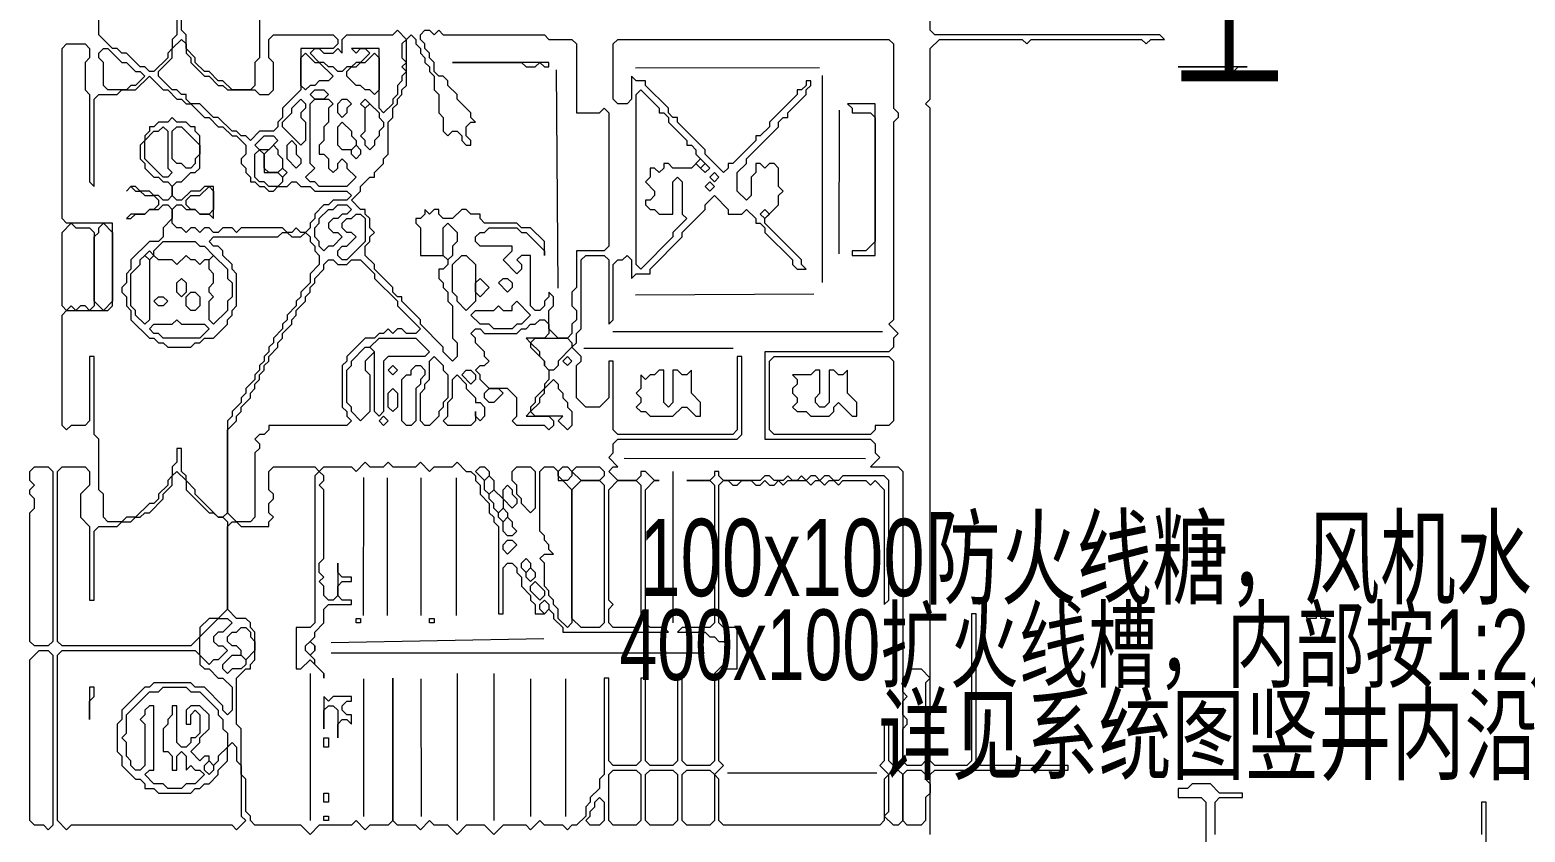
# Model space of a CAD drawing. Extents: x 12 to 2459, y 13 to 1740.
# Drawn here: x 1660 to 1985.5, y 920.5 to 1095.1 of the extents above; entities that cross this region are included whole.
import ezdxf

# ---------------------------------------------------------------- set-up
doc = ezdxf.new("R2010")
doc.units = 0
for name, color, linetype, lineweight in [('OCR_TEXT', 6, 'Continuous', 0), ('TRACE_CURVE', 6, 'Continuous', 0), ('TRACE_STRAIGHT', 5, 'Continuous', 0), ('TRACE_TEXT_SYMBOL', 6, 'Continuous', 0)]:
    doc.layers.add(name, color=color, linetype=linetype, lineweight=lineweight)
doc.styles.add('wqy-unicode', font='wqy-unicode.lff')

msp = doc.modelspace()

# ---------------------------------------------------------------- linework, layer by layer
at = {"layer": 'TRACE_CURVE', "color": 6}
for points in [[(1692, 1098), (1692, 1094), (1691, 1093), (1691, 1091), (1690, 1090), (1690, 1089), (1687, 1086), (1686, 1086), (1685, 1087), (1684, 1087), (1681, 1090), (1680, 1090), (1679, 1091), (1678, 1091), (1675, 1094), (1675, 1101)], [(1710, 1101), (1710, 1089), (1709, 1088), (1709, 1083), (1708, 1082), (1704, 1082), (1702, 1084), (1701, 1084), (1699, 1086), (1698, 1086), (1696, 1088), (1696, 1089), (1694, 1091), (1694, 1094), (1693, 1095), (1693, 1098)], [(1856, 920), (1856, 933), (1857, 934), (1886, 934), (1886, 935), (1867, 935), (1866, 936), (1866, 968), (1865, 968), (1865, 936), (1864, 935), (1857, 935), (1856, 936), (1856, 1078), (1855, 1079), (1856, 1080), (1856, 1091), (1858, 1093), (1876, 1093), (1877, 1092), (1878, 1093), (1902, 1093), (1903, 1092), (1904, 1093), (1907, 1093), (1906, 1094), (1857, 1094), (1856, 1095), (1856, 1097)], [(1739, 1076), (1739, 1078), (1740, 1079), (1740, 1080), (1741, 1081), (1741, 1082), (1742, 1083), (1742, 1093), (1743, 1094), (1744, 1093), (1744, 1092), (1745, 1091), (1745, 1090), (1746, 1089), (1746, 1088), (1747, 1087), (1747, 1086), (1748, 1085), (1748, 1082), (1749, 1081), (1749, 1077), (1750, 1076), (1750, 1073), (1751, 1072), (1752, 1073), (1753, 1073), (1754, 1072), (1754, 1071), (1755, 1070), (1756, 1070), (1756, 1071), (1755, 1072), (1755, 1074), (1756, 1075), (1757, 1075), (1756, 1076), (1756, 1077), (1753, 1080), (1753, 1081), (1751, 1083), (1751, 1084), (1750, 1085), (1749, 1085), (1748, 1086), (1748, 1088), (1747, 1089), (1747, 1090), (1746, 1091), (1746, 1092), (1745, 1093), (1745, 1094)], [(1745, 1094), (1746, 1095), (1747, 1095), (1748, 1094), (1749, 1095), (1750, 1094), (1772, 1094), (1773, 1093), (1778, 1093), (1779, 1092), (1779, 1077), (1784, 1077), (1785, 1078), (1786, 1077), (1786, 1048), (1785, 1047), (1779, 1047), (1779, 1039), (1778, 1038), (1778, 1035), (1779, 1034), (1779, 1032), (1778, 1031), (1778, 1029), (1777, 1028), (1775, 1028), (1773, 1030), (1773, 1034), (1774, 1035), (1774, 1037), (1773, 1038), (1773, 1037), (1772, 1036), (1772, 1035), (1771, 1034), (1770, 1034), (1769, 1035), (1769, 1046), (1767, 1046), (1766, 1045), (1767, 1044), (1767, 1043), (1766, 1042), (1763, 1045), (1765, 1047), (1765, 1048), (1758, 1048), (1757, 1049), (1757, 1050), (1758, 1051), (1759, 1051), (1760, 1052), (1766, 1052), (1767, 1051), (1768, 1051), (1772, 1047), (1772, 1046), (1772, 1049), (1769, 1052), (1767, 1052), (1766, 1053), (1759, 1053), (1758, 1054), (1758, 1055)], [(1667, 1091), (1668, 1092), (1672, 1092), (1673, 1091), (1673, 1089), (1672, 1088), (1672, 1082), (1673, 1081), (1673, 1062), (1674, 1061), (1674, 1080), (1675, 1081), (1679, 1081), (1680, 1082), (1683, 1082), (1686, 1085), (1689, 1082), (1690, 1082), (1692, 1080), (1693, 1080), (1694, 1079), (1695, 1079), (1698, 1076), (1699, 1076), (1701, 1074), (1702, 1074), (1704, 1072), (1705, 1072), (1707, 1070), (1707, 1068), (1706, 1067), (1706, 1066), (1707, 1065), (1707, 1064), (1708, 1063), (1708, 1062), (1709, 1062), (1710, 1061), (1711, 1061), (1712, 1060), (1713, 1060), (1714, 1061), (1716, 1061), (1717, 1062), (1718, 1062), (1719, 1061), (1721, 1061), (1722, 1060), (1729, 1060), (1730, 1059), (1729, 1058), (1726, 1058), (1725, 1057), (1724, 1057), (1722, 1055), (1722, 1054), (1721, 1053), (1721, 1052), (1720, 1051), (1719, 1051), (1718, 1052), (1717, 1051), (1716, 1051), (1715, 1052)], [(1680, 988), (1677, 988), (1676, 989), (1676, 994), (1675, 995), (1675, 1006), (1674, 1007), (1674, 1024), (1673, 1024), (1673, 1010), (1672, 1009), (1669, 1009), (1668, 1008), (1667, 1009), (1667, 1033), (1668, 1034), (1677, 1034), (1678, 1035), (1678, 1053), (1668, 1053), (1667, 1054), (1667, 1091)], [(1787, 1092), (1788, 1093), (1847, 1093), (1848, 1092), (1848, 1078), (1849, 1077), (1849, 1076), (1848, 1075), (1848, 1032), (1847, 1031), (1849, 1029), (1848, 1028), (1848, 1026), (1847, 1025), (1820, 1025), (1820, 1006), (1843, 1006), (1844, 1005), (1844, 1003), (1845, 1002), (1843, 1000), (1849, 1000), (1850, 999), (1850, 936), (1849, 935), (1848, 935), (1847, 936), (1847, 944), (1846, 945), (1846, 936), (1845, 935), (1847, 933), (1846, 932), (1846, 923), (1845, 922), (1811, 922), (1810, 923), (1810, 932), (1809, 933), (1811, 935), (1810, 936), (1810, 955), (1811, 956), (1814, 956), (1814, 965), (1811, 965), (1810, 966), (1810, 996), (1811, 997), (1812, 997), (1813, 996), (1814, 996), (1815, 997), (1817, 997), (1818, 996), (1819, 996), (1820, 997), (1821, 996), (1822, 996), (1823, 997), (1824, 996), (1825, 997), (1829, 997), (1830, 996)], [(1820, 1054), (1823, 1057), (1823, 1059), (1824, 1060), (1823, 1061), (1823, 1065), (1822, 1066), (1821, 1066), (1820, 1065), (1819, 1066), (1818, 1066), (1818, 1064), (1817, 1063), (1817, 1059), (1816, 1058), (1814, 1060), (1814, 1064), (1816, 1066), (1816, 1067), (1823, 1074), (1823, 1075), (1824, 1076), (1825, 1076), (1825, 1077), (1829, 1081), (1829, 1082), (1830, 1083), (1830, 1084), (1829, 1084), (1829, 1083), (1828, 1082), (1827, 1082), (1827, 1081), (1821, 1075), (1821, 1074), (1819, 1072), (1818, 1072), (1818, 1071), (1813, 1066), (1812, 1066), (1812, 1065), (1811, 1064), (1807, 1068), (1807, 1069), (1801, 1075), (1801, 1076), (1800, 1076), (1799, 1077), (1799, 1078), (1794, 1083), (1794, 1084), (1792, 1084), (1791, 1085), (1791, 1080), (1790, 1079), (1788, 1079), (1787, 1080), (1787, 1092)], [(1715, 1052), (1706, 1052), (1705, 1051), (1704, 1052), (1702, 1052), (1701, 1051), (1700, 1051), (1699, 1052), (1698, 1052), (1697, 1051), (1696, 1052), (1695, 1052), (1694, 1051), (1693, 1052), (1692, 1052), (1691, 1053), (1691, 1056), (1692, 1057), (1693, 1057), (1694, 1056), (1696, 1056), (1697, 1055), (1699, 1055), (1700, 1054), (1700, 1061), (1698, 1061), (1697, 1060), (1695, 1060), (1693, 1058), (1692, 1058), (1691, 1059), (1691, 1061), (1692, 1062), (1693, 1062), (1695, 1064), (1696, 1064), (1697, 1065), (1697, 1072), (1696, 1073), (1696, 1074), (1695, 1074), (1694, 1075), (1692, 1075), (1691, 1076), (1690, 1075), (1688, 1075), (1687, 1074), (1686, 1074), (1686, 1073), (1685, 1072), (1685, 1071), (1684, 1070), (1684, 1067), (1685, 1066), (1685, 1065), (1687, 1063), (1688, 1063), (1689, 1062), (1690, 1062), (1691, 1061), (1691, 1059), (1690, 1058), (1689, 1058), (1688, 1059)], [(1758, 1055), (1756, 1055), (1755, 1056), (1754, 1056), (1752, 1054), (1750, 1054), (1749, 1055), (1749, 1056), (1748, 1056), (1747, 1055), (1746, 1056), (1746, 1055), (1745, 1054), (1744, 1054), (1744, 1053), (1745, 1052), (1745, 1046), (1750, 1046), (1751, 1045), (1751, 1044), (1750, 1043), (1749, 1043), (1749, 1041), (1750, 1040), (1750, 1039), (1751, 1038), (1751, 1036), (1752, 1035), (1752, 1028), (1753, 1027), (1753, 1024), (1752, 1023), (1750, 1025), (1750, 1026), (1745, 1031), (1745, 1032), (1741, 1036), (1741, 1037), (1740, 1037), (1739, 1038), (1739, 1039), (1735, 1043), (1735, 1044), (1733, 1046), (1733, 1048), (1734, 1049), (1734, 1050), (1735, 1051), (1734, 1052), (1734, 1054), (1733, 1055), (1733, 1056), (1732, 1056), (1730, 1058), (1732, 1060), (1732, 1061), (1734, 1063), (1735, 1063), (1735, 1064), (1737, 1066), (1737, 1067), (1738, 1068), (1738, 1075), (1739, 1076)], [(1688, 1059), (1687, 1059), (1686, 1060), (1684, 1060), (1683, 1061), (1682, 1061), (1681, 1060), (1682, 1061), (1683, 1060), (1684, 1060), (1685, 1059), (1687, 1059), (1688, 1058), (1688, 1057), (1687, 1056), (1686, 1056), (1685, 1055), (1682, 1055), (1681, 1054), (1682, 1054), (1683, 1055), (1685, 1055), (1686, 1056), (1688, 1056), (1689, 1057), (1690, 1057), (1691, 1056), (1691, 1054), (1689, 1052), (1689, 1050), (1688, 1049), (1686, 1049), (1682, 1045), (1682, 1043), (1681, 1042), (1681, 1040), (1680, 1039), (1680, 1038), (1681, 1037), (1681, 1035), (1682, 1034), (1682, 1032), (1686, 1028), (1687, 1028), (1688, 1027), (1689, 1027), (1690, 1026), (1695, 1026), (1696, 1027), (1697, 1027), (1698, 1028), (1700, 1028), (1703, 1031), (1703, 1032), (1704, 1033), (1704, 1034), (1705, 1035), (1705, 1042), (1704, 1043), (1704, 1044), (1702, 1046), (1702, 1047), (1701, 1048), (1700, 1048)], [(1787, 1000), (1788, 1000), (1786, 1002), (1787, 1003), (1787, 1005), (1788, 1006), (1814, 1006), (1815, 1007), (1815, 1024), (1814, 1024), (1814, 1008), (1813, 1007), (1788, 1007), (1787, 1008), (1787, 1023), (1786, 1023), (1786, 1015), (1784, 1013), (1781, 1013), (1779, 1015), (1779, 1022), (1780, 1023), (1780, 1024), (1778, 1026), (1779, 1027), (1779, 1029), (1780, 1030), (1780, 1045), (1781, 1046), (1785, 1046), (1786, 1045), (1786, 1031), (1787, 1032), (1787, 1044), (1788, 1045), (1789, 1045), (1790, 1046), (1791, 1045), (1791, 1041), (1792, 1042), (1795, 1042), (1795, 1043), (1802, 1050), (1802, 1051), (1807, 1056), (1807, 1057), (1809, 1059), (1812, 1056), (1812, 1055), (1815, 1055), (1816, 1056), (1818, 1054), (1818, 1053), (1819, 1053), (1820, 1052), (1820, 1051), (1826, 1045), (1826, 1044), (1827, 1043), (1829, 1043), (1828, 1044), (1828, 1045), (1820, 1053), (1820, 1054)], [(1700, 1048), (1699, 1049), (1700, 1050), (1714, 1050), (1715, 1051), (1716, 1051), (1717, 1050), (1719, 1050), (1720, 1051), (1721, 1050), (1721, 1049), (1722, 1048), (1722, 1047), (1723, 1046), (1723, 1044), (1721, 1042), (1721, 1040), (1719, 1038), (1719, 1037), (1718, 1036), (1718, 1035), (1716, 1033), (1716, 1032), (1715, 1031), (1715, 1030), (1713, 1028), (1713, 1027), (1712, 1026), (1712, 1025), (1711, 1024), (1711, 1023), (1710, 1022), (1710, 1021), (1709, 1020), (1709, 1019), (1707, 1017), (1707, 1016), (1706, 1015), (1706, 1014), (1704, 1012), (1704, 1011), (1703, 1010), (1703, 990), (1702, 989), (1701, 989), (1696, 994), (1696, 995), (1694, 997), (1694, 998), (1693, 999), (1693, 1004), (1692, 1004), (1692, 1001), (1691, 1000), (1691, 998), (1690, 997), (1690, 996), (1688, 994), (1688, 993), (1687, 992), (1686, 992), (1683, 989), (1681, 989), (1680, 988)], [(1724, 1044), (1725, 1045), (1726, 1045), (1727, 1044), (1729, 1044), (1730, 1045), (1732, 1045), (1735, 1042), (1735, 1041), (1740, 1036), (1740, 1035), (1745, 1030), (1744, 1029), (1742, 1029), (1741, 1030), (1740, 1030), (1739, 1029), (1738, 1030), (1737, 1029), (1736, 1029), (1735, 1028), (1733, 1028), (1729, 1024), (1729, 1023), (1728, 1022), (1728, 1013), (1729, 1012), (1729, 1011), (1730, 1010), (1729, 1009), (1712, 1009), (1712, 1008), (1711, 1007), (1710, 1007), (1709, 1006), (1710, 1005), (1710, 1004), (1709, 1003), (1709, 989), (1708, 988), (1705, 988), (1703, 990), (1703, 1008), (1705, 1010), (1705, 1011), (1706, 1012), (1706, 1013), (1708, 1015), (1708, 1016), (1709, 1017), (1709, 1018), (1710, 1019), (1710, 1020), (1711, 1021), (1711, 1022), (1712, 1023), (1712, 1024), (1714, 1026), (1714, 1027), (1715, 1028), (1715, 1029), (1717, 1031), (1717, 1032), (1718, 1033)], [(1718, 1033), (1718, 1034), (1720, 1036), (1720, 1037), (1721, 1038), (1721, 1039), (1722, 1040), (1722, 1041), (1724, 1043), (1724, 1044)], [(1708, 965), (1708, 966), (1707, 967), (1705, 967), (1703, 969), (1703, 987), (1704, 988), (1705, 988), (1706, 987), (1712, 987), (1712, 988), (1713, 989), (1712, 990), (1712, 992), (1713, 993), (1713, 994), (1712, 995), (1712, 999), (1713, 1000), (1722, 1000), (1723, 999), (1722, 998), (1722, 966), (1721, 965), (1718, 965), (1718, 956), (1719, 956), (1721, 958), (1724, 955), (1724, 954), (1724, 955), (1722, 957), (1722, 958), (1721, 959), (1722, 960), (1722, 961), (1721, 962), (1722, 963), (1722, 964), (1724, 966), (1724, 969), (1725, 970), (1730, 970), (1730, 971), (1728, 971), (1727, 972), (1727, 974), (1728, 975), (1730, 975), (1730, 976), (1728, 976), (1727, 977), (1727, 979), (1727, 972), (1726, 971), (1725, 971), (1724, 972), (1724, 974), (1723, 975), (1724, 976), (1723, 977), (1723, 979), (1724, 980), (1724, 995)], [(1724, 995), (1723, 996), (1724, 997), (1724, 998), (1723, 999), (1724, 1000), (1730, 1000), (1731, 999), (1733, 1001), (1734, 1000), (1737, 1000), (1738, 1001), (1739, 1000), (1744, 1000), (1745, 1001), (1747, 999), (1748, 1000), (1752, 1000), (1753, 1001), (1755, 999), (1756, 999), (1757, 998), (1757, 997), (1758, 996), (1758, 994), (1760, 992), (1760, 990), (1761, 989), (1761, 988), (1762, 987), (1762, 968), (1763, 968), (1763, 978), (1764, 979), (1765, 979), (1766, 978), (1766, 977), (1767, 976), (1767, 974), (1769, 972), (1769, 971), (1770, 970), (1770, 968), (1772, 968), (1773, 969), (1774, 968), (1774, 967), (1776, 965), (1776, 964), (1799, 964), (1798, 965), (1795, 965), (1794, 966), (1794, 995), (1796, 997), (1797, 997), (1796, 997), (1794, 999), (1793, 999), (1793, 998), (1792, 997), (1788, 997), (1786, 999), (1787, 1000)], [(1830, 996), (1831, 997), (1832, 997), (1833, 996), (1834, 997), (1835, 997), (1836, 996), (1837, 997), (1842, 997), (1843, 996), (1844, 997), (1846, 995), (1846, 970), (1847, 971), (1847, 997), (1846, 998), (1837, 998), (1836, 997), (1835, 997), (1834, 998), (1833, 998), (1832, 997), (1831, 998), (1830, 998), (1829, 997), (1828, 998), (1827, 997), (1826, 997), (1825, 998), (1824, 997), (1822, 997), (1821, 998), (1820, 998), (1819, 997), (1811, 997), (1810, 998), (1810, 999), (1809, 999), (1809, 998), (1808, 997), (1803, 997), (1808, 997), (1809, 996), (1809, 966), (1808, 965), (1802, 965), (1801, 964), (1807, 964), (1808, 963), (1809, 963), (1810, 962), (1811, 962), (1812, 961), (1812, 959), (1811, 958), (1811, 957), (1809, 955), (1809, 936), (1808, 935), (1803, 935), (1802, 936), (1802, 954), (1801, 954), (1801, 936)], [(1801, 936), (1800, 935), (1795, 935), (1794, 936), (1794, 954), (1793, 954), (1793, 936), (1792, 935), (1787, 935), (1786, 936), (1786, 954), (1785, 954), (1785, 933), (1784, 932), (1784, 930), (1782, 928), (1782, 927), (1781, 926), (1781, 924), (1779, 922), (1778, 922), (1777, 921), (1776, 922), (1772, 922), (1771, 923), (1769, 921), (1768, 922), (1763, 922), (1761, 920), (1759, 922), (1755, 922), (1753, 920), (1751, 922), (1748, 922), (1747, 923), (1745, 921), (1744, 922), (1740, 922), (1739, 923), (1739, 954), (1739, 923), (1738, 922), (1734, 922), (1733, 921), (1731, 923), (1730, 922), (1723, 922), (1721, 920), (1719, 922), (1709, 922), (1708, 923), (1708, 924), (1707, 925), (1707, 932), (1706, 933), (1706, 943), (1705, 944), (1705, 954), (1707, 956), (1708, 956), (1708, 957), (1709, 958), (1709, 964), (1708, 965)], [(1685, 933), (1686, 934), (1687, 934), (1687, 948), (1686, 948), (1685, 947), (1685, 946), (1684, 945), (1685, 944), (1685, 935), (1684, 934), (1683, 934), (1682, 935), (1682, 936), (1681, 937), (1681, 940), (1680, 941), (1681, 942), (1681, 946), (1686, 951), (1688, 951)], [(1688, 951), (1689, 952), (1694, 952), (1695, 951), (1697, 951), (1701, 947), (1701, 946), (1702, 945), (1702, 943), (1703, 942), (1703, 939), (1701, 937), (1701, 936), (1700, 935), (1699, 936), (1699, 937), (1698, 937), (1697, 936), (1695, 938), (1697, 940), (1697, 941), (1699, 943), (1699, 946), (1697, 948), (1695, 948), (1694, 947), (1694, 944), (1695, 944), (1695, 946), (1696, 947), (1697, 946), (1697, 942), (1696, 941), (1695, 941), (1695, 940), (1694, 939), (1693, 939), (1692, 940), (1692, 948), (1691, 948), (1691, 946), (1690, 945), (1690, 944), (1689, 943), (1689, 938), (1690, 938), (1691, 937), (1691, 934), (1692, 934), (1692, 937), (1693, 938), (1694, 937), (1694, 934), (1695, 935), (1696, 934), (1697, 934), (1698, 933), (1696, 931), (1694, 931), (1693, 930), (1690, 930), (1689, 931), (1687, 931), (1685, 933)], [(1976, 927), (1976, 920)], [(1977, 927), (1976, 927)], [(1977, 908), (1977, 927)]]:
    msp.add_lwpolyline(points, dxfattribs=at)
for points in [[(1712, 1093), (1713, 1094), (1726, 1094), (1727, 1093), (1727, 1092), (1726, 1091), (1719, 1091), (1719, 1082), (1715, 1078), (1715, 1076), (1714, 1075), (1714, 1074), (1713, 1073), (1710, 1073), (1708, 1071), (1707, 1072), (1706, 1072), (1705, 1073), (1704, 1073), (1701, 1076), (1700, 1076), (1697, 1079), (1695, 1079), (1694, 1080), (1694, 1081), (1693, 1081), (1692, 1082), (1691, 1082), (1688, 1085), (1688, 1086), (1691, 1089), (1691, 1091), (1693, 1093), (1694, 1092), (1694, 1090), (1695, 1089), (1695, 1088), (1698, 1085), (1699, 1085), (1701, 1083), (1702, 1083), (1703, 1082), (1709, 1082), (1710, 1081), (1712, 1081), (1713, 1082), (1713, 1088), (1712, 1089)], [(1739, 1094), (1740, 1095), (1742, 1093), (1741, 1092), (1741, 1089), (1742, 1088), (1741, 1087), (1742, 1086), (1741, 1085), (1741, 1084), (1740, 1083), (1740, 1081), (1739, 1080), (1739, 1079), (1737, 1077), (1736, 1078), (1736, 1091), (1730, 1091), (1731, 1090), (1732, 1091), (1733, 1091), (1734, 1090), (1732, 1088), (1731, 1088), (1730, 1087), (1729, 1087), (1728, 1086), (1727, 1086), (1726, 1087), (1725, 1087), (1724, 1088), (1723, 1088), (1721, 1090), (1722, 1091), (1723, 1091), (1724, 1090), (1726, 1090), (1727, 1091), (1728, 1090), (1728, 1093), (1729, 1094)], [(1675, 1090), (1676, 1091), (1677, 1091), (1680, 1088), (1681, 1088), (1683, 1086), (1684, 1086), (1685, 1085), (1683, 1083), (1682, 1083), (1681, 1082), (1677, 1082), (1676, 1083), (1676, 1088), (1675, 1089)], [(1719, 1089), (1720, 1090), (1722, 1088), (1723, 1088), (1726, 1085), (1725, 1084), (1723, 1084), (1722, 1083), (1721, 1083), (1720, 1082), (1719, 1083)], [(1735, 1090), (1736, 1089), (1736, 1082), (1735, 1081), (1734, 1082), (1733, 1082), (1732, 1083), (1731, 1083), (1729, 1085), (1729, 1086), (1730, 1087), (1731, 1087), (1732, 1088), (1733, 1088)], [(1721, 1081), (1722, 1082), (1724, 1082), (1725, 1081), (1724, 1080), (1722, 1080)], [(1792, 1081), (1793, 1082), (1797, 1078), (1797, 1077), (1798, 1077), (1799, 1076), (1799, 1075), (1803, 1071), (1803, 1070), (1804, 1070), (1805, 1069), (1805, 1068), (1806, 1067), (1804, 1065), (1800, 1065), (1799, 1066), (1798, 1066), (1798, 1065), (1797, 1064), (1796, 1065), (1795, 1065), (1795, 1063), (1794, 1062), (1796, 1060), (1796, 1059), (1795, 1058), (1794, 1058), (1794, 1057), (1795, 1056), (1796, 1056), (1797, 1055), (1800, 1055), (1800, 1062), (1801, 1063), (1802, 1062), (1802, 1055), (1803, 1054), (1800, 1051), (1800, 1050), (1793, 1043), (1792, 1044)], [(1719, 1080), (1720, 1079), (1720, 1078), (1719, 1077), (1719, 1076), (1720, 1075), (1720, 1071), (1719, 1070), (1715, 1074), (1715, 1075), (1717, 1077), (1717, 1078)], [(1721, 1079), (1722, 1080), (1725, 1080), (1726, 1079), (1725, 1078), (1725, 1075), (1724, 1074), (1724, 1071), (1723, 1070), (1723, 1068), (1724, 1068), (1725, 1067), (1725, 1065), (1726, 1064), (1727, 1065), (1727, 1066), (1728, 1067), (1729, 1066), (1729, 1065), (1731, 1063), (1729, 1061), (1723, 1061), (1722, 1062), (1721, 1062), (1720, 1063), (1722, 1065), (1721, 1066)], [(1727, 1079), (1728, 1080), (1729, 1080), (1730, 1079), (1729, 1078), (1729, 1077), (1728, 1076), (1727, 1077)], [(1732, 1079), (1733, 1080), (1734, 1079), (1733, 1078)], [(1733, 1078), (1734, 1079), (1736, 1077), (1736, 1076), (1737, 1075), (1737, 1074), (1736, 1073), (1736, 1072), (1735, 1071), (1735, 1070), (1734, 1069), (1733, 1070), (1733, 1071), (1732, 1072), (1733, 1073)], [(1727, 1074), (1728, 1075), (1730, 1073), (1730, 1072), (1731, 1071), (1731, 1070), (1730, 1069), (1728, 1069), (1727, 1070)], [(1688, 1073), (1689, 1074), (1690, 1073), (1690, 1065), (1691, 1064), (1690, 1063), (1689, 1063), (1685, 1067), (1685, 1071), (1687, 1073)], [(1691, 1073), (1692, 1074), (1693, 1074), (1697, 1070), (1697, 1068), (1696, 1067), (1696, 1066), (1695, 1065), (1694, 1065), (1693, 1066), (1692, 1066), (1691, 1067)], [(1711, 1072), (1713, 1072), (1714, 1071), (1712, 1069), (1710, 1069), (1709, 1070)], [(1716, 1070), (1717, 1071), (1718, 1070), (1718, 1068), (1719, 1067), (1719, 1066), (1718, 1065), (1716, 1067)], [(1709, 1068), (1710, 1069), (1711, 1068), (1711, 1064), (1714, 1064), (1715, 1063), (1715, 1062), (1714, 1061), (1712, 1061), (1711, 1062), (1710, 1062), (1709, 1063)], [(1713, 1070), (1714, 1069), (1714, 1068), (1715, 1067), (1715, 1065), (1714, 1064), (1712, 1064), (1711, 1065), (1711, 1068)], [(1730, 1069), (1731, 1070), (1732, 1069), (1732, 1068), (1731, 1067), (1730, 1068)], [(1714, 1064), (1715, 1065), (1716, 1064), (1715, 1063)], [(1805, 1066), (1806, 1067), (1807, 1066), (1806, 1065)], [(1806, 1065), (1807, 1066), (1808, 1065), (1807, 1064)], [(1807, 1061), (1808, 1062), (1809, 1061), (1808, 1060)], [(1808, 1063), (1809, 1064), (1810, 1063), (1809, 1062)], [(1699, 1061), (1700, 1060), (1700, 1056), (1699, 1055), (1697, 1055), (1696, 1056), (1695, 1056), (1694, 1057), (1694, 1058), (1695, 1059), (1697, 1059)], [(1726, 1056), (1727, 1057), (1729, 1057), (1730, 1056), (1729, 1055), (1728, 1055), (1727, 1054), (1726, 1054), (1725, 1053), (1725, 1052), (1726, 1051), (1727, 1051), (1728, 1050), (1726, 1048), (1725, 1048), (1724, 1047), (1723, 1048), (1723, 1049), (1722, 1050), (1722, 1052), (1723, 1053), (1723, 1054), (1725, 1056)], [(1730, 1054), (1731, 1055), (1732, 1055), (1733, 1054), (1733, 1049), (1729, 1045), (1728, 1045), (1727, 1046), (1727, 1047), (1728, 1048), (1729, 1048), (1731, 1050), (1730, 1051), (1729, 1051), (1728, 1052), (1728, 1053), (1729, 1054)], [(1819, 1055), (1820, 1056), (1821, 1055), (1820, 1054)], [(1669, 1053), (1670, 1052), (1673, 1052), (1674, 1051), (1674, 1035), (1673, 1034), (1672, 1035), (1671, 1035), (1670, 1034), (1669, 1035), (1668, 1034), (1667, 1035), (1667, 1051)], [(1675, 1052), (1676, 1053), (1678, 1051), (1678, 1036), (1676, 1034), (1674, 1036), (1674, 1050), (1675, 1051)], [(1750, 1052), (1751, 1053), (1753, 1051), (1753, 1049), (1752, 1048), (1752, 1046), (1751, 1045), (1750, 1046)], [(1689, 1049), (1696, 1049), (1697, 1048), (1698, 1048), (1700, 1046), (1699, 1045), (1698, 1045), (1697, 1044), (1696, 1045), (1695, 1045), (1694, 1046), (1692, 1044), (1691, 1045), (1688, 1045), (1687, 1046), (1687, 1047)], [(1684, 1045), (1685, 1046), (1686, 1045), (1686, 1032), (1685, 1031), (1683, 1033), (1683, 1034), (1682, 1035), (1682, 1042), (1684, 1044)], [(1685, 1046), (1686, 1047), (1687, 1046), (1686, 1045)], [(1699, 1045), (1700, 1046), (1703, 1043), (1703, 1041), (1704, 1040), (1704, 1037), (1703, 1036), (1703, 1034), (1700, 1031), (1699, 1032), (1699, 1036), (1700, 1037), (1699, 1038), (1699, 1039), (1700, 1040), (1700, 1042), (1699, 1043)], [(1754, 1046), (1755, 1046), (1757, 1044), (1757, 1036), (1755, 1034), (1753, 1036), (1753, 1037), (1752, 1038), (1752, 1044)], [(1692, 1040), (1693, 1041), (1694, 1040), (1694, 1038), (1693, 1037), (1692, 1038)], [(1757, 1040), (1758, 1041), (1760, 1039), (1758, 1037), (1757, 1038)], [(1762, 1040), (1763, 1041), (1764, 1041), (1765, 1040), (1765, 1039), (1764, 1038)], [(1687, 1036), (1688, 1037), (1689, 1037), (1690, 1036), (1689, 1035), (1688, 1035)], [(1694, 1037), (1695, 1038), (1696, 1038), (1697, 1037), (1697, 1035), (1696, 1034), (1695, 1034), (1694, 1035)], [(1765, 1035), (1766, 1036), (1769, 1033), (1767, 1031), (1766, 1031), (1765, 1030), (1761, 1030), (1760, 1031), (1758, 1031), (1756, 1033), (1757, 1034), (1761, 1034), (1762, 1035), (1763, 1034), (1765, 1034)], [(1691, 1031), (1692, 1032), (1693, 1031), (1698, 1031), (1699, 1030), (1697, 1028), (1689, 1028), (1688, 1029), (1687, 1029), (1686, 1030), (1687, 1031)], [(1770, 1031), (1771, 1032), (1772, 1032), (1773, 1031), (1773, 1029), (1772, 1028), (1768, 1028), (1769, 1027), (1769, 1026), (1772, 1023), (1772, 1022), (1773, 1021), (1773, 1019), (1772, 1018), (1772, 1017), (1770, 1015), (1770, 1014), (1769, 1013), (1769, 1012), (1768, 1011), (1773, 1011), (1774, 1010), (1774, 1009), (1773, 1008), (1772, 1009), (1766, 1009), (1765, 1010), (1766, 1011), (1766, 1015), (1764, 1017), (1760, 1017), (1758, 1019), (1758, 1020), (1757, 1021), (1758, 1022), (1759, 1022), (1760, 1023), (1759, 1024), (1759, 1025), (1757, 1027), (1757, 1028), (1756, 1029), (1757, 1030), (1758, 1030), (1759, 1029), (1766, 1029), (1767, 1030), (1768, 1030), (1769, 1031)], [(1733, 1026), (1734, 1026), (1735, 1025), (1733, 1023), (1733, 1021), (1734, 1020), (1734, 1012), (1732, 1010), (1730, 1012), (1730, 1013), (1729, 1014), (1729, 1021), (1730, 1022), (1730, 1023)], [(1736, 1028), (1744, 1028), (1747, 1025), (1746, 1024), (1738, 1024), (1737, 1023), (1737, 1012), (1736, 1011), (1735, 1012), (1735, 1025), (1734, 1026)], [(1769, 1027), (1770, 1028), (1777, 1028), (1778, 1027), (1778, 1026), (1775, 1023), (1775, 1022), (1774, 1021), (1773, 1021), (1772, 1022), (1772, 1023), (1771, 1024), (1771, 1025)], [(1747, 1023), (1748, 1024), (1750, 1022), (1750, 1021), (1751, 1020), (1751, 1015), (1750, 1014), (1750, 1013), (1749, 1012), (1749, 1011), (1747, 1009), (1746, 1009), (1745, 1010), (1745, 1016), (1746, 1017), (1746, 1018), (1747, 1019)], [(1776, 1023), (1777, 1024), (1778, 1023), (1777, 1022)], [(1821, 1023), (1822, 1024), (1847, 1024), (1848, 1023), (1848, 1010), (1847, 1009), (1844, 1009), (1844, 1008), (1843, 1007), (1822, 1007), (1821, 1008)], [(1738, 1021), (1739, 1022), (1740, 1021), (1739, 1020)], [(1743, 1021), (1744, 1022), (1745, 1022), (1746, 1021), (1746, 1020), (1745, 1019), (1745, 1018), (1744, 1017), (1744, 1010), (1743, 1009), (1742, 1009), (1741, 1010), (1741, 1019), (1742, 1020), (1743, 1020)], [(1752, 1019), (1753, 1020), (1755, 1018), (1755, 1017), (1757, 1015), (1757, 1014), (1758, 1014), (1759, 1013), (1759, 1011), (1758, 1010), (1757, 1011), (1757, 1012), (1757, 1010), (1756, 1009), (1751, 1009), (1750, 1010), (1751, 1011), (1751, 1014), (1752, 1015)], [(1754, 1020), (1755, 1021), (1756, 1021), (1757, 1020), (1757, 1019), (1756, 1018)], [(1774, 1019), (1775, 1018), (1775, 1017), (1776, 1016), (1776, 1015), (1777, 1014), (1777, 1013), (1778, 1012), (1778, 1009), (1777, 1008), (1775, 1010), (1776, 1011), (1770, 1011), (1769, 1012), (1771, 1014), (1771, 1015), (1772, 1016), (1772, 1017)], [(1738, 1016), (1739, 1017), (1740, 1016), (1740, 1013), (1739, 1012), (1738, 1013)], [(1759, 1016), (1760, 1017), (1762, 1017), (1763, 1016), (1761, 1014), (1760, 1014), (1759, 1015)], [(1736, 1010), (1737, 1011), (1738, 1010), (1737, 1009)], [(1660, 999), (1661, 1000), (1664, 1000), (1665, 999), (1665, 962), (1664, 961), (1661, 961), (1660, 962), (1660, 990), (1661, 991), (1661, 993), (1660, 994), (1660, 995), (1661, 996), (1660, 997)], [(1666, 999), (1667, 1000), (1672, 1000), (1673, 999), (1673, 996), (1671, 994), (1671, 989), (1673, 987), (1673, 971), (1674, 971), (1674, 986), (1675, 987), (1679, 987), (1680, 988), (1682, 988), (1683, 989), (1684, 989), (1685, 990), (1686, 990), (1689, 993), (1689, 994), (1691, 996), (1691, 998), (1692, 999), (1694, 997), (1694, 995), (1699, 990), (1700, 990), (1701, 989), (1702, 989), (1703, 988), (1703, 969), (1701, 967), (1699, 967), (1697, 965), (1697, 963), (1695, 961), (1667, 961), (1666, 962)], [(1757, 999), (1758, 1000), (1759, 1000), (1760, 999), (1760, 998), (1759, 997)], [(1765, 999), (1766, 1000), (1769, 1000), (1770, 999), (1770, 991), (1769, 990), (1767, 992), (1767, 993), (1766, 994), (1766, 996), (1765, 997)], [(1771, 999), (1772, 1000), (1774, 1000), (1775, 999), (1775, 997), (1776, 997), (1778, 995), (1778, 966), (1777, 965), (1775, 967), (1775, 969), (1774, 970), (1774, 971), (1773, 972), (1773, 973), (1772, 974), (1772, 979), (1771, 980), (1772, 981), (1774, 981), (1773, 982), (1773, 983), (1772, 984), (1772, 985), (1771, 986)], [(1775, 999), (1776, 1000), (1777, 1000), (1778, 999), (1778, 998), (1777, 997), (1776, 997), (1775, 998)], [(1778, 999), (1779, 1000), (1784, 1000), (1785, 999), (1785, 998), (1784, 997), (1780, 997)], [(1759, 997), (1760, 998), (1761, 997), (1761, 995), (1760, 994), (1759, 995)], [(1780, 997), (1784, 997), (1785, 996), (1785, 966), (1784, 965), (1780, 965), (1778, 967), (1778, 995)], [(1788, 997), (1792, 997), (1793, 996), (1793, 966), (1792, 965), (1787, 965), (1786, 966), (1786, 969), (1787, 970), (1786, 971), (1786, 995)], [(1760, 994), (1761, 995), (1763, 993), (1763, 991), (1762, 990), (1761, 991), (1761, 992), (1760, 993)], [(1763, 995), (1764, 996), (1765, 995), (1765, 994), (1766, 993), (1766, 992), (1765, 991), (1763, 993)], [(1762, 990), (1763, 991), (1764, 990), (1764, 989), (1763, 988), (1762, 989)], [(1763, 988), (1764, 989), (1765, 988), (1765, 987), (1766, 986), (1765, 985), (1764, 985), (1763, 986)], [(1763, 983), (1764, 984), (1765, 984), (1766, 983), (1764, 981), (1763, 982)], [(1767, 979), (1768, 980), (1769, 979), (1769, 978), (1768, 977), (1767, 978)], [(1768, 977), (1769, 978), (1770, 977), (1770, 976), (1769, 975), (1768, 976)], [(1769, 974), (1770, 975), (1772, 973), (1772, 972), (1771, 971), (1769, 973)], [(1771, 970), (1772, 971), (1773, 970), (1773, 969), (1772, 968), (1771, 969)], [(1701, 967), (1703, 967), (1704, 966), (1702, 964), (1701, 964), (1700, 963), (1700, 962), (1701, 961), (1702, 961), (1703, 960), (1701, 958), (1700, 958), (1699, 957), (1697, 959), (1697, 963)], [(1705, 964), (1706, 965), (1707, 965), (1708, 964), (1708, 963), (1709, 962), (1709, 960), (1707, 958), (1706, 959), (1706, 960), (1705, 961), (1704, 961), (1703, 962), (1703, 963), (1704, 964)], [(1720, 961), (1721, 962), (1722, 961), (1722, 960), (1721, 959), (1720, 960)], [(1662, 960), (1664, 960), (1665, 959), (1665, 922), (1664, 921), (1663, 922), (1661, 922), (1660, 923), (1660, 958)], [(1666, 959), (1667, 960), (1696, 960), (1697, 959), (1697, 957), (1698, 956), (1699, 956), (1701, 954), (1702, 954), (1704, 952), (1704, 947), (1703, 946), (1702, 947), (1702, 948), (1698, 952), (1696, 952), (1695, 953), (1687, 953), (1686, 952), (1685, 952), (1680, 947), (1680, 945), (1679, 944), (1679, 938), (1680, 937), (1680, 935), (1683, 932), (1684, 932), (1685, 931), (1685, 930), (1687, 930), (1688, 929), (1695, 929), (1696, 930), (1697, 930), (1698, 931), (1699, 931), (1701, 933), (1701, 934), (1703, 936), (1703, 939), (1704, 940), (1705, 939), (1705, 936), (1706, 935), (1706, 924), (1707, 923), (1705, 921), (1704, 922), (1669, 922), (1668, 921), (1666, 923)], [(1704, 959), (1706, 959), (1707, 958), (1707, 957), (1706, 956), (1704, 956), (1703, 955), (1702, 956), (1702, 957)], [(1852, 956), (1854, 956), (1856, 954), (1855, 953), (1855, 948), (1856, 947), (1856, 946), (1855, 945), (1855, 936), (1854, 935), (1851, 935), (1850, 936), (1850, 943), (1851, 944), (1851, 945), (1850, 946), (1850, 949), (1851, 950), (1850, 951), (1850, 954)], [(1698, 935), (1699, 936), (1700, 935), (1700, 934), (1699, 933), (1698, 934)], [(1786, 933), (1787, 934), (1792, 934), (1793, 933), (1793, 923), (1792, 922), (1787, 922), (1786, 923)], [(1794, 933), (1795, 934), (1800, 934), (1801, 933), (1801, 923), (1800, 922), (1795, 922), (1794, 923)], [(1802, 933), (1803, 934), (1808, 934), (1809, 933), (1809, 923), (1808, 922), (1803, 922), (1802, 923)], [(1847, 933), (1848, 934), (1849, 934), (1850, 933), (1850, 923), (1849, 922), (1848, 922), (1846, 924), (1847, 925)], [(1850, 933), (1851, 934), (1854, 934), (1855, 933), (1855, 932), (1856, 931), (1856, 929), (1855, 928), (1855, 923), (1854, 922), (1851, 922), (1850, 923)], [(1783, 927), (1784, 928), (1785, 927), (1785, 923), (1784, 922), (1782, 922), (1781, 923), (1782, 924), (1782, 925), (1783, 926)]]:
    msp.add_lwpolyline(points, close=True, dxfattribs=at)
at = {"layer": 'TRACE_STRAIGHT', "color": 5}
for p, q in [((1774.6, 1086.38), (1774.92, 1038.87)), ((1791.87, 1086.83), (1831.88, 1086.88)), ((1832.56, 1040.12), (1832.56, 1085.13)), ((1836.15, 1046.37), (1836.23, 1077.63)), ((1791.87, 1037.44), (1830.63, 1037.64)), ((1786.87, 1029.45), (1845.63, 1029.43)), ((1780.62, 1025.78), (1813.13, 1025.81)), ((1789.37, 1001.85), (1841.88, 1001.83)), ((1732.6, 967.62), (1732.67, 997.63)), ((1737.77, 997.62), (1737.77, 967.62)), ((1745.14, 997.62), (1745.14, 967.62)), ((1752.86, 967.62), (1752.86, 997.62)), ((1800, 999), (1800, 966)), ((1725.62, 961.76), (1771.88, 962.6)), ((1725.62, 959.48), (1806.88, 959.49)), ((1721, 955), (1721, 923)), ((1732.61, 953.88), (1732.63, 923.88)), ((1745.12, 953.88), (1745.19, 923.87)), ((1753, 955), (1753, 923)), ((1761, 955), (1761, 923)), ((1769.06, 923.88), (1769.06, 953.88)), ((1776.62, 953.88), (1776.62, 923.88)), ((1811.88, 933.42), (1844.38, 933.41))]:
    msp.add_line(p, q, dxfattribs=at)
at = {"layer": 'TRACE_TEXT_SYMBOL', "color": 6}
for points in [[(1752, 1088), (1767, 1088), (1768, 1087), (1770, 1087), (1771, 1088), (1772, 1087), (1773, 1087), (1773, 1088)], [(1910, 1087), (1921, 1087), (1922, 1086), (1923, 1087), (1925, 1087)], [(1838, 1079), (1839, 1078), (1839, 1077), (1843, 1077), (1844, 1076), (1844, 1049), (1842, 1047), (1839, 1047), (1839, 1046), (1844, 1046), (1844, 1079)], [(1797, 1021), (1796, 1020), (1795, 1020), (1794, 1019), (1793, 1020), (1793, 1017), (1792, 1016), (1793, 1015), (1793, 1014), (1792, 1013), (1793, 1012), (1794, 1012), (1795, 1011), (1800, 1011), (1802, 1013), (1803, 1013), (1805, 1011), (1806, 1011), (1806, 1014), (1804, 1016), (1804, 1021), (1803, 1020), (1802, 1020), (1801, 1021), (1800, 1021), (1800, 1014), (1799, 1013), (1798, 1014), (1798, 1021)], [(1831, 1021), (1830, 1020), (1826, 1020), (1827, 1019), (1827, 1018), (1826, 1017), (1826, 1016), (1827, 1015), (1827, 1014), (1826, 1013), (1827, 1012), (1829, 1012), (1830, 1011), (1834, 1011), (1835, 1012), (1835, 1013), (1836, 1014), (1839, 1011), (1840, 1011), (1840, 1014), (1838, 1016), (1838, 1021), (1837, 1020), (1836, 1020), (1835, 1021), (1834, 1021), (1834, 1014), (1833, 1013), (1832, 1013), (1831, 1014), (1831, 1015), (1832, 1016), (1832, 1021)], [(1731, 967), (1732, 967), (1732, 966), (1731, 966)], [(1747, 967), (1748, 967), (1748, 966), (1747, 966)], [(1938, 968), (1940, 968), (1940, 967), (1938, 967)], [(1941, 968), (1942, 968), (1942, 967), (1941, 967)], [(1673, 952), (1673, 945), (1673, 949), (1674, 950), (1674, 952)], [(1724, 950), (1724, 943), (1724, 947), (1725, 948), (1726, 948), (1727, 947), (1727, 941), (1727, 944), (1728, 945), (1729, 945), (1730, 944), (1730, 946), (1729, 946), (1728, 947), (1728, 948), (1729, 949), (1730, 949), (1730, 950), (1726, 950), (1725, 949)], [(1724, 941), (1725, 941), (1725, 939), (1724, 939)], [(1724, 929), (1725, 929), (1725, 927), (1724, 927)], [(1724, 924), (1725, 924), (1725, 923), (1724, 923)]]:
    msp.add_lwpolyline(points, close=True, dxfattribs=at)
msp.add_lwpolyline([(1918, 920), (1918, 927), (1919, 928), (1924, 928), (1924, 929), (1919, 929), (1917, 931), (1913, 931), (1912, 930), (1910, 930), (1910, 928), (1915, 928), (1916, 927), (1916, 917)], dxfattribs=at)

# ---------------------------------------------------------------- texts
at = {"layer": 'OCR_TEXT', "color": 6, "style": 'wqy-unicode', "width": 0.72}
for s, height, p in [('工', 23.8, (1909.45, 1083.96)), ('100x100防火线糖，风机水泵等应急控制', 16.8224, (1792.64, 971.84)), ('400x100扩火线槽，内部按1:2月金属隔板分隔', 15.3584, (1788.37, 953.59)), ('详见系统图竖井内沿墙明效)', 16.2428, (1844.74, 933.59))]:
    msp.add_text(s, height=height, dxfattribs=at).set_placement(p)

doc.saveas('drawing.dxf')
